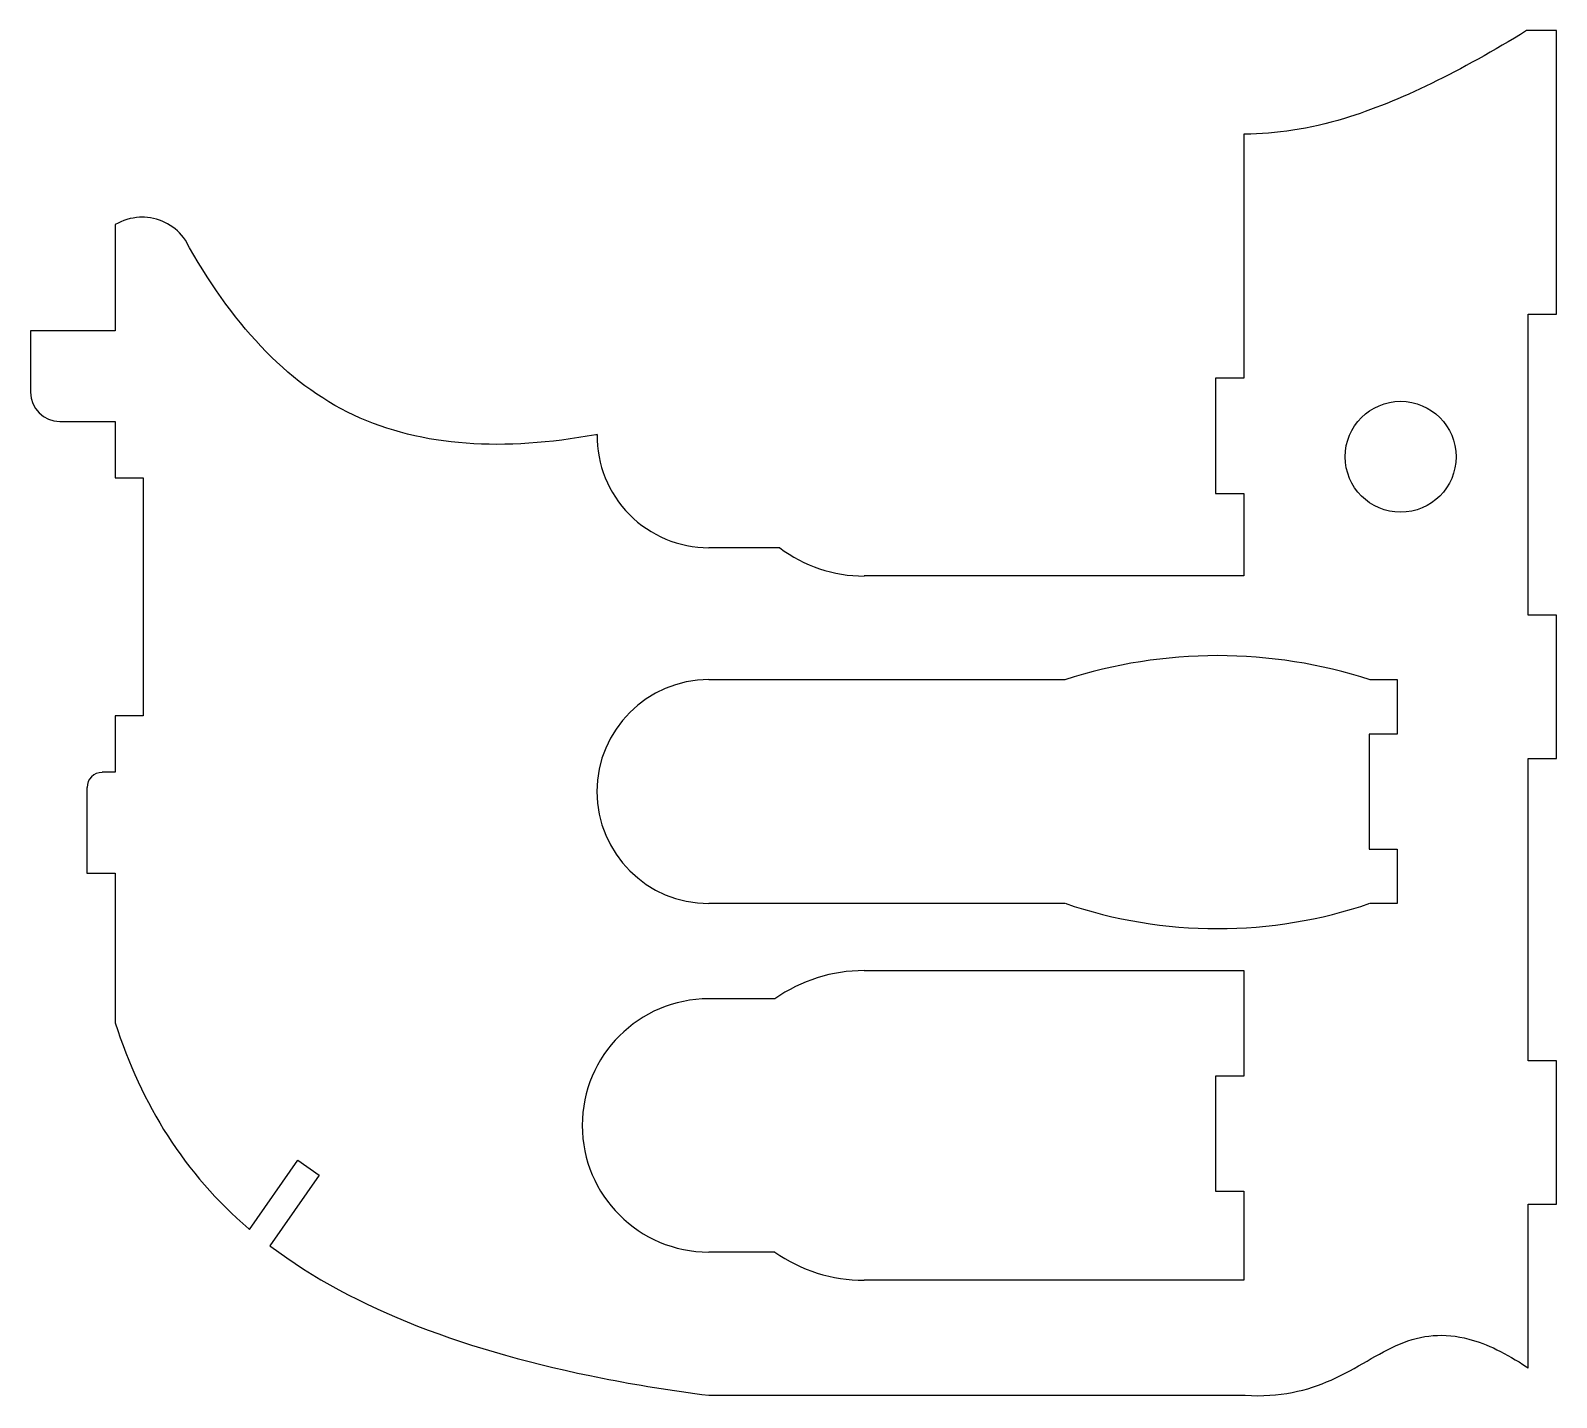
# Model space of a CAD drawing. Header units: millimetres. Extents: x -54 to 54, y -48 to 48.
import ezdxf

# ---------------------------------------------------------------- set-up
doc = ezdxf.new("R2010")
doc.units = ezdxf.units.MM
doc.layers.get('0').update_dxf_attribs({"linetype": 'CONTINUOUS'})

msp = doc.modelspace()

# ---------------------------------------------------------------- linework, layer by layer
for p, q in [((54.08, 48.37), (51.98, 48.37)), ((54.08, 28.27), (54.08, 48.37)), ((31.92, 41.03), (31.92, 23.73)), ((-48.08, 34.62), (-48.08, 27.09)), ((-46, 35.14), (-46.35, 35.14)), ((52.07, 6.94), (52.07, 28.27)), ((52.07, 28.27), (54.08, 28.27)), ((-48.08, 27.09), (-54.08, 27.09)), ((-54.08, 27.09), (-54.08, 22.74)), ((31.92, 23.73), (29.92, 23.73)), ((29.92, 23.73), (29.92, 15.58)), ((-52, 20.67), (-48.08, 20.67)), ((-48.08, 20.67), (-48.08, 16.67)), ((-48.08, 16.67), (-46.08, 16.67)), ((-46.08, 16.67), (-46.08, -0.18)), ((29.92, 15.58), (31.92, 15.58)), ((31.92, 15.58), (31.92, 9.73)), ((-0.97, 11.73), (-6, 11.73)), ((31.92, 9.73), (5, 9.73)), ((54.08, 6.94), (52.07, 6.94)), ((54.08, -3.21), (54.08, 6.94)), ((-6, 2.38), (19.24, 2.38)), ((40.86, 2.38), (42.79, 2.38)), ((42.79, 2.38), (42.79, -1.47)), ((-46.08, -0.18), (-48.08, -0.18)), ((-48.08, -0.18), (-48.08, -4.18)), ((42.79, -1.47), (40.79, -1.47)), ((40.79, -1.47), (40.79, -9.62)), ((52.07, -24.62), (52.07, -3.21)), ((52.07, -3.21), (54.08, -3.21)), ((-48.08, -4.18), (-49, -4.18)), ((-50.08, -5.26), (-50.08, -11.33)), ((40.79, -9.62), (42.79, -9.62)), ((42.79, -9.62), (42.79, -13.47)), ((-50.08, -11.33), (-48.08, -11.33)), ((-48.08, -11.33), (-48.08, -21.92)), ((19.24, -13.47), (-6, -13.47)), ((42.79, -13.47), (40.86, -13.47)), ((5, -18.22), (31.92, -18.22)), ((31.92, -18.22), (31.92, -25.71)), ((-6, -20.22), (-1.32, -20.22)), ((54.08, -24.62), (52.07, -24.62)), ((54.08, -34.77), (54.08, -24.62)), ((31.92, -25.71), (29.92, -25.71)), ((29.92, -25.71), (29.92, -33.86)), ((-38.55, -36.57), (-35.13, -31.67)), ((-35.13, -31.67), (-33.62, -32.73)), ((-33.62, -32.73), (-37.11, -37.73)), ((29.92, -33.86), (31.92, -33.86)), ((31.92, -33.86), (31.92, -40.17)), ((52.07, -46.39), (52.07, -34.77)), ((52.07, -34.77), (54.08, -34.77)), ((-1.32, -38.17), (-6, -38.17)), ((31.92, -40.17), (5, -40.17)), ((-6, -48.32), (32, -48.32))]:
    msp.add_line(p, q)
msp.add_circle((43.03, 18.17), 3.93)
for centre, radius, start, end in [((-46.17, 31.42), 3.72, 92.7028, 120.6917), ((-46.17, 31.42), 3.72, 34.441, 87.2972), ((-52, 22.74), 2.07, 180, 270), ((-6, 19.65), 7.92, 179.3503, 270), ((5, 19.65), 9.93, 232.986, 270), ((30.05, -30.97), 35.05, 72.0371, 107.9629), ((-6, -5.55), 7.93, 90, 270), ((-49, -5.26), 1.07, 90, 180), ((30.05, 18.18), 33.44, 251.1438, 288.8562), ((5, -29.2), 10.97, 90, 125.1383), ((-6, -29.2), 8.97, 90, 270), ((5, -29.2), 10.97, 234.8617, 270)]:
    msp.add_arc(centre, radius, start, end)
for points, knots in [([(51.98, 48.37), (51.97, 48.36), (51.97, 48.36), (51.96, 48.36), (47.3, 45.51), (42.93, 43.31), (39.05, 42.14), (36.52, 41.38), (34.18, 41.04), (32, 41.03), (31.97, 41.03), (31.95, 41.03), (31.92, 41.03)], [-1.000778, -1.000778, -1.000778, -1.000778, -1, -1, -1, -0.394675, -0.394675, -0.394675, 0, 0, 0, 0.004498, 0.004498, 0.004498, 0.004498]), ([(-13.92, 19.74), (-13.95, 19.74), (-13.98, 19.73), (-14.01, 19.73), (-20.51, 18.55), (-26.31, 18.84), (-31.16, 21.12), (-36.01, 23.4), (-39.9, 27.72), (-43.1, 33.52), (-43.1, 33.52), (-43.1, 33.52), (-43.1, 33.52)], [-1.002178, -1.002178, -1.002178, -1.002178, -1, -1, -1, -0.5212029, -0.5212029, -0.5212029, -0.0424057, -0.0424057, -0.0424057, -0.0423175, -0.0423175, -0.0423175, -0.0423175]), ([(-48.08, -21.92), (-48.07, -21.92), (-48.07, -21.92), (-48.07, -21.93), (-46.23, -27.72), (-43.14, -32.64), (-38.61, -36.52), (-38.59, -36.53), (-38.57, -36.55), (-38.55, -36.57)], [0.1761456, 0.1761456, 0.1761456, 0.1761456, 0.1763448, 0.1763448, 0.1763448, 0.487447, 0.487447, 0.487447, 0.4888906, 0.4888906, 0.4888906, 0.4888906]), ([(-37.11, -37.73), (-37.09, -37.75), (-37.07, -37.76), (-37.05, -37.77), (-31.11, -42.25), (-23.08, -45.22), (-13.54, -47.11), (-11.13, -47.58), (-8.62, -47.99), (-6.01, -48.32), (-6.01, -48.32), (-6.01, -48.32), (-6, -48.32)], [0.5208727, 0.5208727, 0.5208727, 0.5208727, 0.522111, 0.522111, 0.522111, 0.9036146, 0.9036146, 0.9036146, 1, 1, 1, 1.0000589, 1.0000589, 1.0000589, 1.0000589]), ([(32, -48.32), (34.46, -48.47), (36.44, -47.99), (38.1, -47.24), (39.95, -46.42), (41.44, -45.32), (42.96, -44.69), (44.52, -44.03), (46.11, -43.87), (47.87, -44.34), (49.15, -44.68), (50.52, -45.34), (51.96, -46.31), (52, -46.34), (52.04, -46.36), (52.07, -46.39)], [0.000076, 0.000076, 0.000076, 0.000076, 0.24539, 0.24539, 0.24539, 0.516656, 0.516656, 0.516656, 0.7956, 0.7956, 0.7956, 1, 1, 1, 1.005502, 1.005502, 1.005502, 1.005502])]:
    msp.add_open_spline(points, degree=3, knots=knots)

doc.saveas('drawing.dxf')
